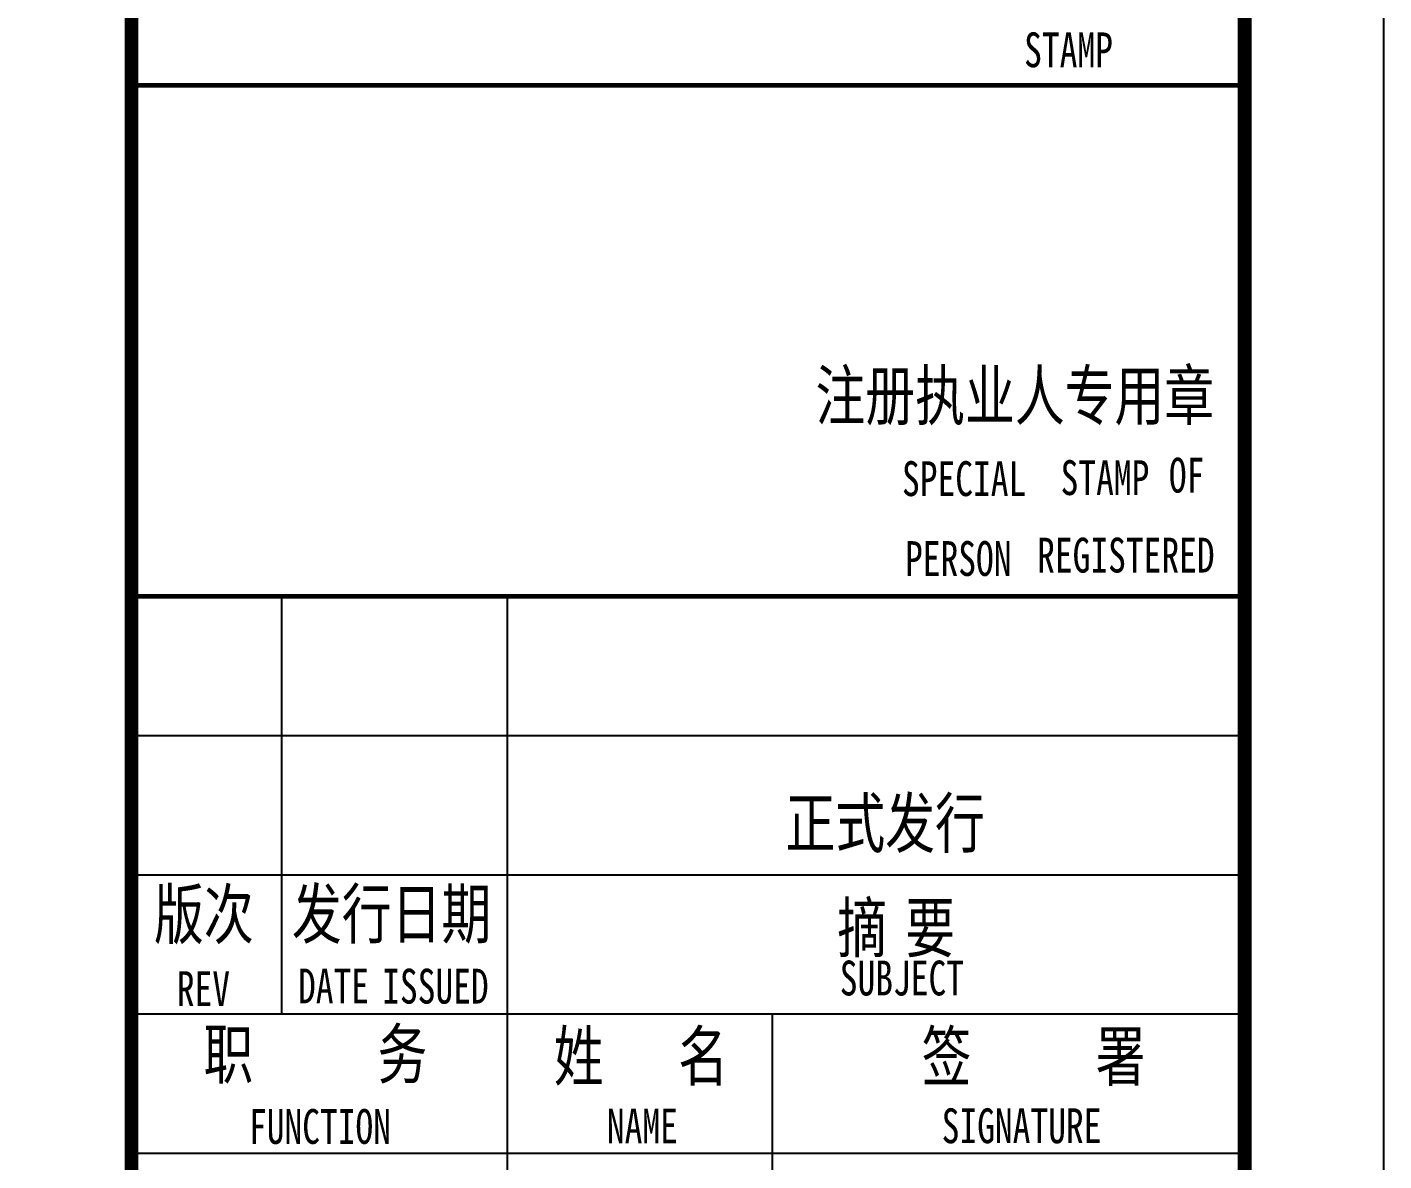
# Model space of a CAD drawing. Extents: x 174641 to 414490, y 73126 to 493158.
# Drawn here: x 249008 to 258758, y 280080 to 288226 of the extents above; entities that cross this region are included whole.
import ezdxf

# ---------------------------------------------------------------- set-up
doc = ezdxf.new("R2010")
doc.units = 0
doc.header["$LTSCALE"] = 1000
doc.header["$MEASUREMENT"] = 0
doc.layers.add('PUB_TITLE', color=7, linetype='Continuous')
doc.layers.add('TWT_TITLE', color=7, linetype='Continuous')
doc.styles.add('-宋体', font='', dxfattribs={"width": 0.8})
doc.styles.get('-宋体').set_extended_font_data('SimSun')

msp = doc.modelspace()

# ---------------------------------------------------------------- linework, layer by layer
for p, q in [((249757.8, 261135.6), (249757.8, 318535.6)), ((257734, 287807.4), (251782.2, 287807.4)), ((249757.8, 284136), (257757.8, 284136)), ((250839.1, 281136), (250839.1, 284136)), ((252457.8, 284136), (252457.8, 272136)), ((249757.8, 283136), (257757.8, 283136)), ((249757.8, 282136), (257757.8, 282136)), ((249757.8, 281136), (257757.8, 281136)), ((254362.2, 281136), (254362.2, 272106.6)), ((249757.8, 280136), (257757.8, 280136))]:
    msp.add_line(p, q)
at = {"const_width": 34}
for points in [[(249757.8, 287807.4), (257734, 287807.4)], [(249757.8, 284136), (257757.8, 284136)]]:
    msp.add_lwpolyline(points, dxfattribs=at)
at = {"layer": 'PUB_TITLE', "const_width": 100}
msp.add_lwpolyline([(249757.8, 318535.6), (257757.8, 318535.6), (257757.8, 261136), (249757.8, 261136)], close=True, dxfattribs=at)
at = {"layer": 'TWT_TITLE'}
msp.add_lwpolyline([(174657.8, 260135.6), (258757.8, 260135.6), (258757.8, 319535.6), (174657.8, 319535.6)], close=True, dxfattribs=at)
at = {"layer": 'TWT_TITLE', "const_width": 100}
msp.add_lwpolyline([(177157.8, 261135.6), (257757.8, 261135.6), (257757.8, 318535.6), (177157.8, 318535.6)], close=True, dxfattribs=at)

# ---------------------------------------------------------------- texts
at = {"style": '-宋体', "width": 0.75}
for s, height, p in [('STAMP', 250, (256172.8, 287938.1)), ('注册执业人专用章', 350, (254673.7, 285404.9)), ('SPECIAL', 250, (255295, 284857.2)), ('STAMP', 250, (256434.8, 284864.4)), ('OF', 250, (257212.7, 284881.9)), ('PERSON', 250, (255316.5, 284283)), ('REGISTERED', 250, (256265.9, 284307.5)), ('正式发行', 350, (254458, 282332.3)), ('版次', 350, (249919.7, 281677.2)), ('发行日期', 350, (250910.6, 281680.3)), ('摘', 350, (254829.6, 281580.3)), ('要', 350, (255317.7, 281580.3)), ('SUBJECT', 250, (254847.6, 281269.1)), ('REV', 250, (250083.1, 281193.2)), ('DATE', 250, (250954.6, 281212.3)), ('ISSUED', 250, (251559.1, 281210.6)), ('职     务', 350, (250274.9, 280672.7)), ('姓   名', 350, (252793, 280657.3)), ('签     署', 350, (255435.7, 280656.5)), ('FUNCTION', 250, (250602, 280202.7)), ('NAME', 250, (253174.1, 280206.6)), ('SIGNATURE', 250, (255580.1, 280207.6))]:
    msp.add_text(s, height=height, dxfattribs=at).set_placement(p)

doc.saveas('drawing.dxf')
